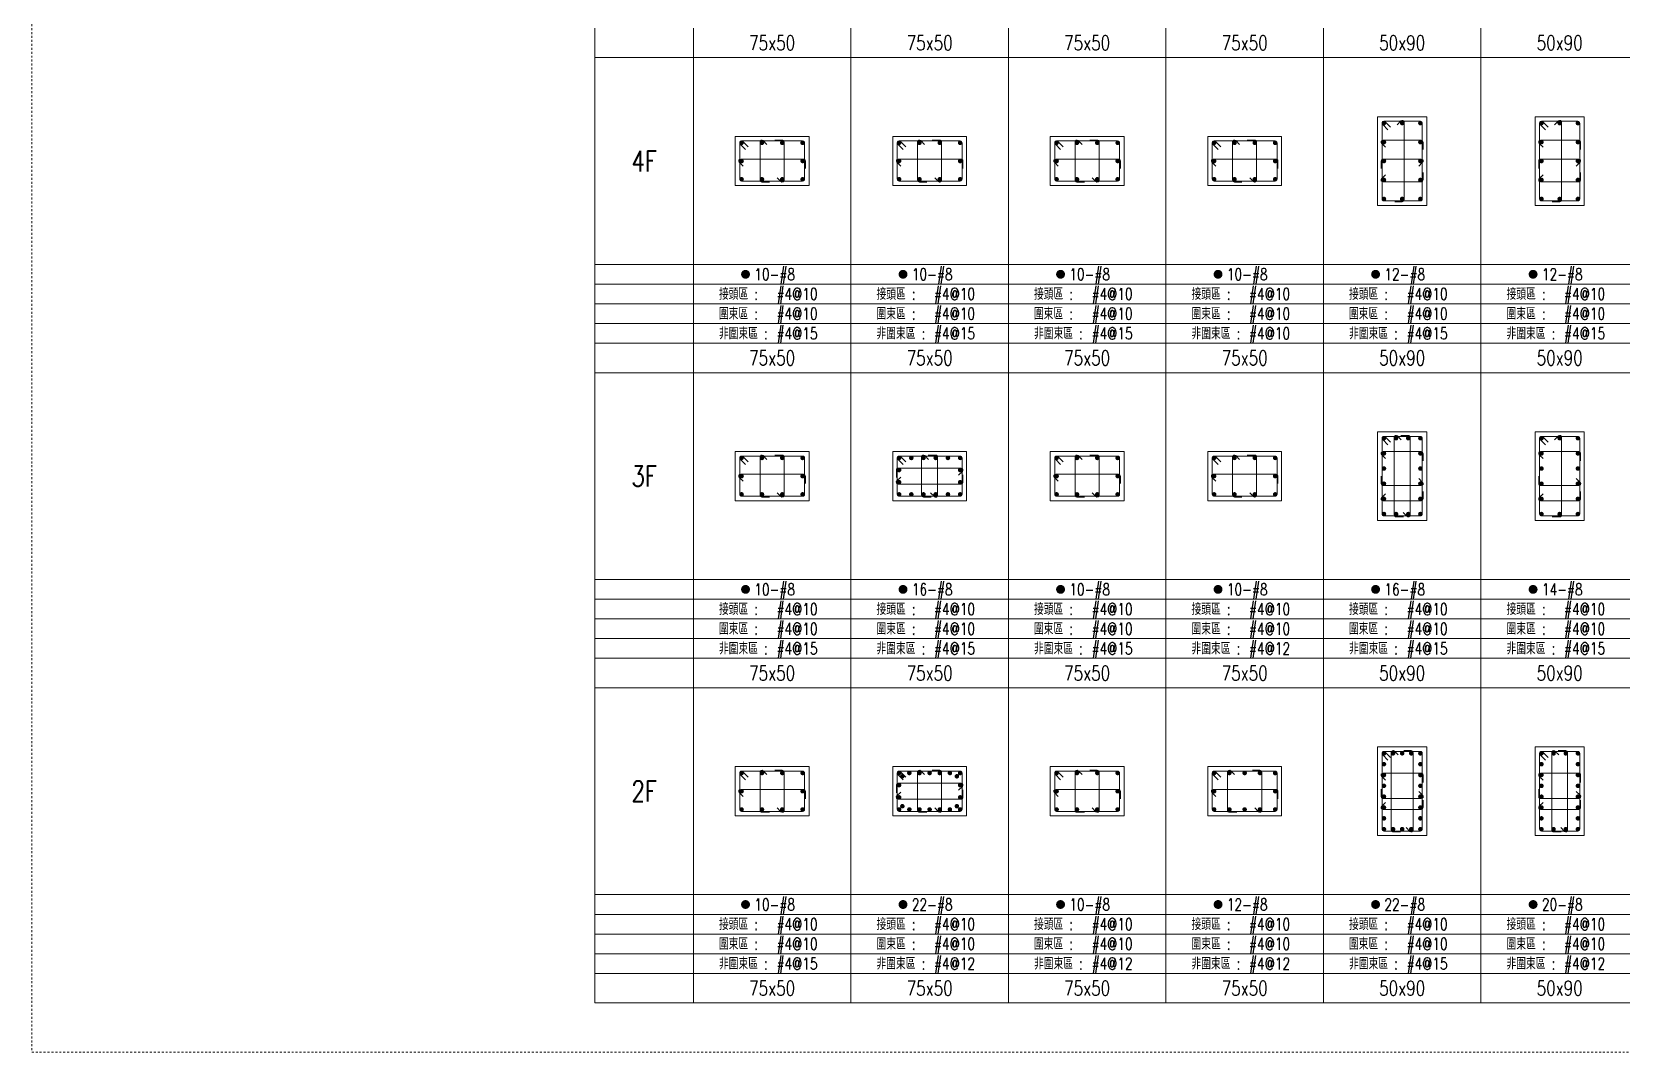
# Model space of a CAD drawing. Header units: millimetres. Extents: x 0 to 6378, y -2056 to 0.
# Drawn here: x 0 to 1614, y -2056 to -1020 of the extents above; entities that cross this region are included whole.
import ezdxf
from ezdxf.enums import TextEntityAlignment as Align

# ---------------------------------------------------------------- set-up
doc = ezdxf.new("R2010")
doc.units = ezdxf.units.MM
doc.linetypes.add('DOT', pattern=[4, 2, -2])
for name, color, linetype in [('GirdBoundary', 3, 'Continuous'), ('GirdInner', 3, 'Continuous'), ('主筋斷面', 3, 'Continuous'), ('圖框', 7, 'DOT'), ('文字-主筋根數', 3, 'Continuous'), ('文字-剪力筋', 3, 'Continuous'), ('文字-剪力筋-BC', 3, 'Continuous'), ('文字-剪力筋-圍束區', 3, 'Continuous'), ('文字-斷面尺寸', 3, 'Continuous'), ('文字-樓群名稱', 1, 'Continuous'), ('柱斷面線', 3, 'Continuous'), ('箍筋線', 2, 'Continuous')]:
    doc.layers.add(name, color=color, linetype=linetype)
doc.styles.add('simplex', font='simplex.shx', dxfattribs={"height": 0.2, "bigfont": 'chineset.shx'})

# ---------------------------------------------------------------- blocks, each defined once
blk = doc.blocks.new('Circle_Filled')
at = {"const_width": 0.5}
blk.add_lwpolyline([(-0.25, 0, 1), (0.25, 0, 1)], format="xyb", close=True, dxfattribs=at)

msp = doc.modelspace()

# ---------------------------------------------------------------- linework, layer by layer
at = {"layer": 'GirdBoundary', "lineweight": 5}
for points in [[(572, -1016), (572, -1046)], [(572, -1046), (572, -1256)], [(572, -1256), (572, -1276)], [(572, -1276), (572, -1296)], [(572, -1296), (572, -1316)], [(572, -1316), (572, -1336)], [(572, -1336), (572, -1366)], [(572, -1366), (572, -1576)], [(572, -1576), (572, -1596)], [(572, -1596), (572, -1616)], [(572, -1616), (572, -1636)], [(572, -1636), (572, -1656)], [(572, -1656), (572, -1686)], [(572, -1686), (572, -1896)], [(572, -1896), (572, -1916)], [(572, -1916), (572, -1936)], [(572, -1936), (572, -1956)], [(572, -1956), (572, -1976)], [(572, -1976), (572, -2006)], [(572, -2006), (672, -2006)], [(672, -2006), (832, -2006)], [(832, -2006), (992, -2006)], [(992, -2006), (1152, -2006)], [(1152, -2006), (1312, -2006)], [(1312, -2006), (1472, -2006)], [(1472, -2006), (1632, -2006)]]:
    msp.add_lwpolyline(points, dxfattribs=at)
at = {"layer": 'GirdInner', "lineweight": 5}
for points in [[(672, -1016), (672, -1046)], [(832, -1016), (832, -1046)], [(992, -1016), (992, -1046)], [(1152, -1016), (1152, -1046)], [(1312, -1016), (1312, -1046)], [(1472, -1016), (1472, -1046)], [(572, -1046), (672, -1046)], [(672, -1046), (832, -1046)], [(672, -1046), (672, -1256)], [(832, -1046), (992, -1046)], [(832, -1046), (832, -1256)], [(992, -1046), (1152, -1046)], [(992, -1046), (992, -1256)], [(1152, -1046), (1312, -1046)], [(1152, -1046), (1152, -1256)], [(1312, -1046), (1472, -1046)], [(1312, -1046), (1312, -1256)], [(1472, -1046), (1632, -1046)], [(1472, -1046), (1472, -1256)], [(572, -1256), (672, -1256)], [(672, -1256), (832, -1256)], [(672, -1256), (672, -1276)], [(832, -1256), (992, -1256)], [(832, -1256), (832, -1276)], [(992, -1256), (1152, -1256)], [(992, -1256), (992, -1276)], [(1152, -1256), (1312, -1256)], [(1152, -1256), (1152, -1276)], [(1312, -1256), (1472, -1256)], [(1312, -1256), (1312, -1276)], [(1472, -1256), (1632, -1256)], [(1472, -1256), (1472, -1276)], [(572, -1276), (672, -1276)], [(672, -1276), (832, -1276)], [(672, -1276), (672, -1296)], [(832, -1276), (992, -1276)], [(832, -1276), (832, -1296)], [(992, -1276), (1152, -1276)], [(992, -1276), (992, -1296)], [(1152, -1276), (1312, -1276)], [(1152, -1276), (1152, -1296)], [(1312, -1276), (1472, -1276)], [(1312, -1276), (1312, -1296)], [(1472, -1276), (1632, -1276)], [(1472, -1276), (1472, -1296)], [(572, -1296), (672, -1296)], [(672, -1296), (832, -1296)], [(672, -1296), (672, -1316)], [(832, -1296), (992, -1296)], [(832, -1296), (832, -1316)], [(992, -1296), (1152, -1296)], [(992, -1296), (992, -1316)], [(1152, -1296), (1312, -1296)], [(1152, -1296), (1152, -1316)], [(1312, -1296), (1472, -1296)], [(1312, -1296), (1312, -1316)], [(1472, -1296), (1632, -1296)], [(1472, -1296), (1472, -1316)], [(572, -1316), (672, -1316)], [(672, -1316), (832, -1316)], [(672, -1316), (672, -1336)], [(832, -1316), (992, -1316)], [(832, -1316), (832, -1336)], [(992, -1316), (1152, -1316)], [(992, -1316), (992, -1336)], [(1152, -1316), (1312, -1316)], [(1152, -1316), (1152, -1336)], [(1312, -1316), (1472, -1316)], [(1312, -1316), (1312, -1336)], [(1472, -1316), (1632, -1316)], [(1472, -1316), (1472, -1336)], [(572, -1336), (672, -1336)], [(672, -1336), (832, -1336)], [(672, -1336), (672, -1366)], [(832, -1336), (992, -1336)], [(832, -1336), (832, -1366)], [(992, -1336), (1152, -1336)], [(992, -1336), (992, -1366)], [(1152, -1336), (1312, -1336)], [(1152, -1336), (1152, -1366)], [(1312, -1336), (1472, -1336)], [(1312, -1336), (1312, -1366)], [(1472, -1336), (1632, -1336)], [(1472, -1336), (1472, -1366)], [(572, -1366), (672, -1366)], [(672, -1366), (832, -1366)], [(672, -1366), (672, -1576)], [(832, -1366), (992, -1366)], [(832, -1366), (832, -1576)], [(992, -1366), (1152, -1366)], [(992, -1366), (992, -1576)], [(1152, -1366), (1312, -1366)], [(1152, -1366), (1152, -1576)], [(1312, -1366), (1472, -1366)], [(1312, -1366), (1312, -1576)], [(1472, -1366), (1632, -1366)], [(1472, -1366), (1472, -1576)], [(572, -1576), (672, -1576)], [(672, -1576), (832, -1576)], [(672, -1576), (672, -1596)], [(832, -1576), (992, -1576)], [(832, -1576), (832, -1596)], [(992, -1576), (1152, -1576)], [(992, -1576), (992, -1596)], [(1152, -1576), (1312, -1576)], [(1152, -1576), (1152, -1596)], [(1312, -1576), (1472, -1576)], [(1312, -1576), (1312, -1596)], [(1472, -1576), (1632, -1576)], [(1472, -1576), (1472, -1596)], [(572, -1596), (672, -1596)], [(672, -1596), (832, -1596)], [(672, -1596), (672, -1616)], [(832, -1596), (992, -1596)], [(832, -1596), (832, -1616)], [(992, -1596), (1152, -1596)], [(992, -1596), (992, -1616)], [(1152, -1596), (1312, -1596)], [(1152, -1596), (1152, -1616)], [(1312, -1596), (1472, -1596)], [(1312, -1596), (1312, -1616)], [(1472, -1596), (1632, -1596)], [(1472, -1596), (1472, -1616)], [(572, -1616), (672, -1616)], [(672, -1616), (832, -1616)], [(672, -1616), (672, -1636)], [(832, -1616), (992, -1616)], [(832, -1616), (832, -1636)], [(992, -1616), (1152, -1616)], [(992, -1616), (992, -1636)], [(1152, -1616), (1312, -1616)], [(1152, -1616), (1152, -1636)], [(1312, -1616), (1472, -1616)], [(1312, -1616), (1312, -1636)], [(1472, -1616), (1632, -1616)], [(1472, -1616), (1472, -1636)], [(572, -1636), (672, -1636)], [(672, -1636), (832, -1636)], [(672, -1636), (672, -1656)], [(832, -1636), (992, -1636)], [(832, -1636), (832, -1656)], [(992, -1636), (1152, -1636)], [(992, -1636), (992, -1656)], [(1152, -1636), (1312, -1636)], [(1152, -1636), (1152, -1656)], [(1312, -1636), (1472, -1636)], [(1312, -1636), (1312, -1656)], [(1472, -1636), (1632, -1636)], [(1472, -1636), (1472, -1656)], [(572, -1656), (672, -1656)], [(672, -1656), (832, -1656)], [(672, -1656), (672, -1686)], [(832, -1656), (992, -1656)], [(832, -1656), (832, -1686)], [(992, -1656), (1152, -1656)], [(992, -1656), (992, -1686)], [(1152, -1656), (1312, -1656)], [(1152, -1656), (1152, -1686)], [(1312, -1656), (1472, -1656)], [(1312, -1656), (1312, -1686)], [(1472, -1656), (1632, -1656)], [(1472, -1656), (1472, -1686)], [(572, -1686), (672, -1686)], [(672, -1686), (832, -1686)], [(672, -1686), (672, -1896)], [(832, -1686), (992, -1686)], [(832, -1686), (832, -1896)], [(992, -1686), (1152, -1686)], [(992, -1686), (992, -1896)], [(1152, -1686), (1312, -1686)], [(1152, -1686), (1152, -1896)], [(1312, -1686), (1472, -1686)], [(1312, -1686), (1312, -1896)], [(1472, -1686), (1632, -1686)], [(1472, -1686), (1472, -1896)], [(572, -1896), (672, -1896)], [(672, -1896), (832, -1896)], [(672, -1896), (672, -1916)], [(832, -1896), (992, -1896)], [(832, -1896), (832, -1916)], [(992, -1896), (1152, -1896)], [(992, -1896), (992, -1916)], [(1152, -1896), (1312, -1896)], [(1152, -1896), (1152, -1916)], [(1312, -1896), (1472, -1896)], [(1312, -1896), (1312, -1916)], [(1472, -1896), (1632, -1896)], [(1472, -1896), (1472, -1916)], [(572, -1916), (672, -1916)], [(672, -1916), (832, -1916)], [(672, -1916), (672, -1936)], [(832, -1916), (992, -1916)], [(832, -1916), (832, -1936)], [(992, -1916), (1152, -1916)], [(992, -1916), (992, -1936)], [(1152, -1916), (1312, -1916)], [(1152, -1916), (1152, -1936)], [(1312, -1916), (1472, -1916)], [(1312, -1916), (1312, -1936)], [(1472, -1916), (1632, -1916)], [(1472, -1916), (1472, -1936)], [(572, -1936), (672, -1936)], [(672, -1936), (832, -1936)], [(672, -1936), (672, -1956)], [(832, -1936), (992, -1936)], [(832, -1936), (832, -1956)], [(992, -1936), (1152, -1936)], [(992, -1936), (992, -1956)], [(1152, -1936), (1312, -1936)], [(1152, -1936), (1152, -1956)], [(1312, -1936), (1472, -1936)], [(1312, -1936), (1312, -1956)], [(1472, -1936), (1632, -1936)], [(1472, -1936), (1472, -1956)], [(572, -1956), (672, -1956)], [(672, -1956), (832, -1956)], [(672, -1956), (672, -1976)], [(832, -1956), (992, -1956)], [(832, -1956), (832, -1976)], [(992, -1956), (1152, -1956)], [(992, -1956), (992, -1976)], [(1152, -1956), (1312, -1956)], [(1152, -1956), (1152, -1976)], [(1312, -1956), (1472, -1956)], [(1312, -1956), (1312, -1976)], [(1472, -1956), (1632, -1956)], [(1472, -1956), (1472, -1976)], [(572, -1976), (672, -1976)], [(672, -1976), (832, -1976)], [(672, -1976), (672, -2006)], [(832, -1976), (992, -1976)], [(832, -1976), (832, -2006)], [(992, -1976), (1152, -1976)], [(992, -1976), (992, -2006)], [(1152, -1976), (1312, -1976)], [(1152, -1976), (1152, -2006)], [(1312, -1976), (1472, -1976)], [(1312, -1976), (1312, -2006)], [(1472, -1976), (1632, -1976)], [(1472, -1976), (1472, -2006)]]:
    msp.add_lwpolyline(points, dxfattribs=at)
at = {"layer": '圖框', "lineweight": 5}
msp.add_lwpolyline([(0, -2056), (3164, -2056), (3164, 0), (0, 0), (0, -2056)], dxfattribs=at)
at = {"layer": '柱斷面線', "lineweight": 5}
for points in [[(1367, -1196), (1417, -1196), (1417, -1106), (1367, -1106), (1367, -1196)], [(1527, -1196), (1577, -1196), (1577, -1106), (1527, -1106), (1527, -1196)], [(714.5, -1176), (789.5, -1176), (789.5, -1126), (714.5, -1126), (714.5, -1176)], [(874.5, -1176), (949.5, -1176), (949.5, -1126), (874.5, -1126), (874.5, -1176)], [(1034.5, -1176), (1109.5, -1176), (1109.5, -1126), (1034.5, -1126), (1034.5, -1176)], [(1194.5, -1176), (1269.5, -1176), (1269.5, -1126), (1194.5, -1126), (1194.5, -1176)], [(1367, -1516), (1417, -1516), (1417, -1426), (1367, -1426), (1367, -1516)], [(1527, -1516), (1577, -1516), (1577, -1426), (1527, -1426), (1527, -1516)], [(714.5, -1496), (789.5, -1496), (789.5, -1446), (714.5, -1446), (714.5, -1496)], [(874.5, -1496), (949.5, -1496), (949.5, -1446), (874.5, -1446), (874.5, -1496)], [(1034.5, -1496), (1109.5, -1496), (1109.5, -1446), (1034.5, -1446), (1034.5, -1496)], [(1194.5, -1496), (1269.5, -1496), (1269.5, -1446), (1194.5, -1446), (1194.5, -1496)], [(1367, -1836), (1417, -1836), (1417, -1746), (1367, -1746), (1367, -1836)], [(1527, -1836), (1577, -1836), (1577, -1746), (1527, -1746), (1527, -1836)], [(714.5, -1816), (789.5, -1816), (789.5, -1766), (714.5, -1766), (714.5, -1816)], [(874.5, -1816), (949.5, -1816), (949.5, -1766), (874.5, -1766), (874.5, -1816)], [(1034.5, -1816), (1109.5, -1816), (1109.5, -1766), (1034.5, -1766), (1034.5, -1816)], [(1194.5, -1816), (1269.5, -1816), (1269.5, -1766), (1194.5, -1766), (1194.5, -1816)]]:
    msp.add_lwpolyline(points, dxfattribs=at)
at = {"layer": '箍筋線', "lineweight": 5}
for points in [[(1380.3, -1116.6), (1374.9, -1111.2, 0.668179), (1371.6, -1112.5), (1371.6, -1189.5, 0.414214), (1373.5, -1191.4), (1410.5, -1191.4, 0.414214), (1412.4, -1189.5), (1412.4, -1112.5, 0.414214), (1410.5, -1110.6), (1373.5, -1110.6, 0.668179), (1372.2, -1113.9), (1377.6, -1119.3)], [(1386.8, -1114.1), (1390.7, -1110.2, -0.668179), (1393.9, -1111.6), (1393.9, -1190.4, -0.414214), (1392, -1192.3), (1384.4, -1192.3)], [(1540.3, -1116.6), (1534.9, -1111.2, 0.668179), (1531.6, -1112.5), (1531.6, -1189.5, 0.414214), (1533.5, -1191.4), (1570.5, -1191.4, 0.414214), (1572.4, -1189.5), (1572.4, -1112.5, 0.414214), (1570.5, -1110.6), (1533.5, -1110.6, 0.668179), (1532.2, -1113.9), (1537.6, -1119.3)], [(1546.8, -1114.1), (1550.7, -1110.2, -0.668179), (1553.9, -1111.6), (1553.9, -1190.4, -0.414214), (1552, -1192.3), (1544.4, -1192.3)], [(746.8, -1134.1), (743, -1130.2, 0.668179), (739.8, -1131.6), (739.8, -1170.4, 0.414214), (741.7, -1172.3), (749.3, -1172.3)], [(757.2, -1167.9), (761, -1171.8, 0.668179), (764.2, -1170.4), (764.2, -1131.6, 0.414214), (762.3, -1129.7), (754.7, -1129.7)], [(906.8, -1134.1), (903, -1130.2, 0.668179), (899.8, -1131.6), (899.8, -1170.4, 0.414214), (901.7, -1172.3), (909.3, -1172.3)], [(917.2, -1167.9), (921, -1171.8, 0.668179), (924.2, -1170.4), (924.2, -1131.6, 0.414214), (922.3, -1129.7), (914.7, -1129.7)], [(1066.8, -1134.1), (1063, -1130.2, 0.668179), (1059.8, -1131.6), (1059.8, -1170.4, 0.414214), (1061.7, -1172.3), (1069.3, -1172.3)], [(1077.2, -1167.9), (1081, -1171.8, 0.668179), (1084.2, -1170.4), (1084.2, -1131.6, 0.414214), (1082.3, -1129.7), (1074.7, -1129.7)], [(1226.8, -1134.1), (1223, -1130.2, 0.668179), (1219.8, -1131.6), (1219.8, -1170.4, 0.414214), (1221.7, -1172.3), (1229.3, -1172.3)], [(1237.2, -1167.9), (1241, -1171.8, 0.668179), (1244.2, -1170.4), (1244.2, -1131.6, 0.414214), (1242.3, -1129.7), (1234.7, -1129.7)], [(1375.1, -1136.9), (1371.2, -1133.1, -0.668179), (1372.6, -1129.9), (1411.4, -1129.9, -0.414214), (1413.3, -1131.8), (1413.3, -1139.4)], [(1535.1, -1136.9), (1531.2, -1133.1, -0.668179), (1532.6, -1129.9), (1571.4, -1129.9, -0.414214), (1573.3, -1131.8), (1573.3, -1139.4)], [(727.8, -1136.6), (722.4, -1131.2, 0.668179), (719.1, -1132.5), (719.1, -1169.5, 0.414214), (721, -1171.4), (783, -1171.4, 0.414214), (784.9, -1169.5), (784.9, -1132.5, 0.414214), (783, -1130.6), (721, -1130.6, 0.668179), (719.7, -1133.9), (725.1, -1139.3)], [(887.8, -1136.6), (882.4, -1131.2, 0.668179), (879.1, -1132.5), (879.1, -1169.5, 0.414214), (881, -1171.4), (943, -1171.4, 0.414214), (944.9, -1169.5), (944.9, -1132.5, 0.414214), (943, -1130.6), (881, -1130.6, 0.668179), (879.7, -1133.9), (885.1, -1139.3)], [(1047.8, -1136.6), (1042.4, -1131.2, 0.668179), (1039.1, -1132.5), (1039.1, -1169.5, 0.414214), (1041, -1171.4), (1103, -1171.4, 0.414214), (1104.9, -1169.5), (1104.9, -1132.5, 0.414214), (1103, -1130.6), (1041, -1130.6, 0.668179), (1039.7, -1133.9), (1045.1, -1139.3)], [(1207.8, -1136.6), (1202.4, -1131.2, 0.668179), (1199.1, -1132.5), (1199.1, -1169.5, 0.414214), (1201, -1171.4), (1263, -1171.4, 0.414214), (1264.9, -1169.5), (1264.9, -1132.5, 0.414214), (1263, -1130.6), (1201, -1130.6, 0.668179), (1199.7, -1133.9), (1205.1, -1139.3)], [(722.6, -1156.2), (718.7, -1152.3, -0.668179), (720.1, -1149.1), (783.9, -1149.1, -0.414214), (785.8, -1151), (785.8, -1158.6)], [(882.6, -1156.2), (878.7, -1152.3, -0.668179), (880.1, -1149.1), (943.9, -1149.1, -0.414214), (945.8, -1151), (945.8, -1158.6)], [(1042.6, -1156.2), (1038.7, -1152.3, -0.668179), (1040.1, -1149.1), (1103.9, -1149.1, -0.414214), (1105.8, -1151), (1105.8, -1158.6)], [(1202.6, -1156.2), (1198.7, -1152.3, -0.668179), (1200.1, -1149.1), (1263.9, -1149.1, -0.414214), (1265.8, -1151), (1265.8, -1158.6)], [(1408.9, -1156.2), (1412.8, -1152.3, 0.668179), (1411.4, -1149.1), (1372.6, -1149.1, 0.414214), (1370.7, -1151), (1370.7, -1158.6)], [(1568.9, -1156.2), (1572.8, -1152.3, 0.668179), (1571.4, -1149.1), (1532.6, -1149.1, 0.414214), (1530.7, -1151), (1530.7, -1158.6)], [(1375.1, -1165.1), (1371.2, -1168.9, 0.668179), (1372.6, -1172.1), (1411.4, -1172.1, 0.414214), (1413.3, -1170.2), (1413.3, -1162.6)], [(1535.1, -1165.1), (1531.2, -1168.9, 0.668179), (1532.6, -1172.1), (1571.4, -1172.1, 0.414214), (1573.3, -1170.2), (1573.3, -1162.6)], [(1380.3, -1436.6), (1374.9, -1431.2, 0.668179), (1371.6, -1432.5), (1371.6, -1509.5, 0.414214), (1373.5, -1511.4), (1410.5, -1511.4, 0.414214), (1412.4, -1509.5), (1412.4, -1432.5, 0.414214), (1410.5, -1430.6), (1373.5, -1430.6, 0.668179), (1372.2, -1433.9), (1377.6, -1439.3)], [(1391, -1434.1), (1387.2, -1430.2, 0.668179), (1383.9, -1431.6), (1383.9, -1510.4, 0.414214), (1385.8, -1512.3), (1393.5, -1512.3)], [(1393, -1507.9), (1396.8, -1511.8, 0.668179), (1400.1, -1510.4), (1400.1, -1431.6, 0.414214), (1398.2, -1429.7), (1390.5, -1429.7)], [(1540.3, -1436.6), (1534.9, -1431.2, 0.668179), (1531.6, -1432.5), (1531.6, -1509.5, 0.414214), (1533.5, -1511.4), (1570.5, -1511.4, 0.414214), (1572.4, -1509.5), (1572.4, -1432.5, 0.414214), (1570.5, -1430.6), (1533.5, -1430.6, 0.668179), (1532.2, -1433.9), (1537.6, -1439.3)], [(1546.8, -1434.1), (1550.7, -1430.2, -0.668179), (1553.9, -1431.6), (1553.9, -1510.4, -0.414214), (1552, -1512.3), (1544.4, -1512.3)], [(727.8, -1456.6), (722.4, -1451.2, 0.668179), (719.1, -1452.5), (719.1, -1489.5, 0.414214), (721, -1491.4), (783, -1491.4, 0.414214), (784.9, -1489.5), (784.9, -1452.5, 0.414214), (783, -1450.6), (721, -1450.6, 0.668179), (719.7, -1453.9), (725.1, -1459.3)], [(746.8, -1454.1), (743, -1450.2, 0.668179), (739.8, -1451.6), (739.8, -1490.4, 0.414214), (741.7, -1492.3), (749.3, -1492.3)], [(757.2, -1487.9), (761, -1491.8, 0.668179), (764.2, -1490.4), (764.2, -1451.6, 0.414214), (762.3, -1449.7), (754.7, -1449.7)], [(887.8, -1456.6), (882.4, -1451.2, 0.668179), (879.1, -1452.5), (879.1, -1489.5, 0.414214), (881, -1491.4), (943, -1491.4, 0.414214), (944.9, -1489.5), (944.9, -1452.5, 0.414214), (943, -1450.6), (881, -1450.6, 0.668179), (879.7, -1453.9), (885.1, -1459.3)], [(911, -1454.1), (907.2, -1450.2, 0.668179), (903.9, -1451.6), (903.9, -1490.4, 0.414214), (905.8, -1492.3), (913.4, -1492.3)], [(913, -1487.9), (916.8, -1491.8, 0.668179), (920.1, -1490.4), (920.1, -1451.6, 0.414214), (918.2, -1449.7), (910.6, -1449.7)], [(1047.8, -1456.6), (1042.4, -1451.2, 0.668179), (1039.1, -1452.5), (1039.1, -1489.5, 0.414214), (1041, -1491.4), (1103, -1491.4, 0.414214), (1104.9, -1489.5), (1104.9, -1452.5, 0.414214), (1103, -1450.6), (1041, -1450.6, 0.668179), (1039.7, -1453.9), (1045.1, -1459.3)], [(1066.8, -1454.1), (1063, -1450.2, 0.668179), (1059.8, -1451.6), (1059.8, -1490.4, 0.414214), (1061.7, -1492.3), (1069.3, -1492.3)], [(1077.2, -1487.9), (1081, -1491.8, 0.668179), (1084.2, -1490.4), (1084.2, -1451.6, 0.414214), (1082.3, -1449.7), (1074.7, -1449.7)], [(1207.8, -1456.6), (1202.4, -1451.2, 0.668179), (1199.1, -1452.5), (1199.1, -1489.5, 0.414214), (1201, -1491.4), (1263, -1491.4, 0.414214), (1264.9, -1489.5), (1264.9, -1452.5, 0.414214), (1263, -1450.6), (1201, -1450.6, 0.668179), (1199.7, -1453.9), (1205.1, -1459.3)], [(1226.8, -1454.1), (1223, -1450.2, 0.668179), (1219.8, -1451.6), (1219.8, -1490.4, 0.414214), (1221.7, -1492.3), (1229.3, -1492.3)], [(1237.2, -1487.9), (1241, -1491.8, 0.668179), (1244.2, -1490.4), (1244.2, -1451.6, 0.414214), (1242.3, -1449.7), (1234.7, -1449.7)], [(1375.1, -1453.1), (1371.2, -1449.3, -0.668179), (1372.6, -1446), (1411.4, -1446, -0.414214), (1413.3, -1447.9), (1413.3, -1455.5)], [(1535.1, -1453.1), (1531.2, -1449.3, -0.668179), (1532.6, -1446), (1571.4, -1446, -0.414214), (1573.3, -1447.9), (1573.3, -1455.5)], [(722.6, -1476.2), (718.7, -1472.3, -0.668179), (720.1, -1469.1), (783.9, -1469.1, -0.414214), (785.8, -1471), (785.8, -1478.6)], [(941.4, -1470), (945.3, -1466.2, 0.668179), (943.9, -1462.9), (880.1, -1462.9, 0.414214), (878.2, -1464.8), (878.2, -1472.5)], [(1042.6, -1476.2), (1038.7, -1472.3, -0.668179), (1040.1, -1469.1), (1103.9, -1469.1, -0.414214), (1105.8, -1471), (1105.8, -1478.6)], [(1202.6, -1476.2), (1198.7, -1472.3, -0.668179), (1200.1, -1469.1), (1263.9, -1469.1, -0.414214), (1265.8, -1471), (1265.8, -1478.6)], [(882.6, -1472), (878.7, -1475.8, 0.668179), (880.1, -1479.1), (943.9, -1479.1, 0.414214), (945.8, -1477.2), (945.8, -1469.5)], [(1408.9, -1473.5), (1412.8, -1477.3, -0.668179), (1411.4, -1480.6), (1372.6, -1480.6, -0.414214), (1370.7, -1478.7), (1370.7, -1471.1)], [(1568.9, -1473.5), (1572.8, -1477.3, -0.668179), (1571.4, -1480.6), (1532.6, -1480.6, -0.414214), (1530.7, -1478.7), (1530.7, -1471.1)], [(1375.1, -1488.9), (1371.2, -1492.7, 0.668179), (1372.6, -1496), (1411.4, -1496, 0.414214), (1413.3, -1494.1), (1413.3, -1486.5)], [(1535.1, -1488.9), (1531.2, -1492.7, 0.668179), (1532.6, -1496), (1571.4, -1496, 0.414214), (1573.3, -1494.1), (1573.3, -1486.5)], [(1380.3, -1756.6), (1374.9, -1751.2, 0.668179), (1371.6, -1752.5), (1371.6, -1829.5, 0.414214), (1373.5, -1831.4), (1410.5, -1831.4, 0.414214), (1412.4, -1829.5), (1412.4, -1752.5, 0.414214), (1410.5, -1750.6), (1373.5, -1750.6, 0.668179), (1372.2, -1753.9), (1377.6, -1759.3)], [(1387.9, -1754.1), (1384.1, -1750.2, 0.668179), (1380.9, -1751.6), (1380.9, -1830.4, 0.414214), (1382.8, -1832.3), (1390.4, -1832.3)], [(1396.1, -1827.9), (1399.9, -1831.8, 0.668179), (1403.1, -1830.4), (1403.1, -1751.6, 0.414214), (1401.2, -1749.7), (1393.6, -1749.7)], [(1540.3, -1756.6), (1534.9, -1751.2, 0.668179), (1531.6, -1752.5), (1531.6, -1829.5, 0.414214), (1533.5, -1831.4), (1570.5, -1831.4, 0.414214), (1572.4, -1829.5), (1572.4, -1752.5, 0.414214), (1570.5, -1750.6), (1533.5, -1750.6, 0.668179), (1532.2, -1753.9), (1537.6, -1759.3)], [(1551, -1754.1), (1547.2, -1750.2, 0.668179), (1543.9, -1751.6), (1543.9, -1830.4, 0.414214), (1545.8, -1832.3), (1553.5, -1832.3)], [(1553, -1827.9), (1556.8, -1831.8, 0.668179), (1560.1, -1830.4), (1560.1, -1751.6, 0.414214), (1558.2, -1749.7), (1550.5, -1749.7)], [(727.8, -1776.6), (722.4, -1771.2, 0.668179), (719.1, -1772.5), (719.1, -1809.5, 0.414214), (721, -1811.4), (783, -1811.4, 0.414214), (784.9, -1809.5), (784.9, -1772.5, 0.414214), (783, -1770.6), (721, -1770.6, 0.668179), (719.7, -1773.9), (725.1, -1779.3)], [(746.8, -1774.1), (743, -1770.2, 0.668179), (739.8, -1771.6), (739.8, -1810.4, 0.414214), (741.7, -1812.3), (749.3, -1812.3)], [(757.2, -1807.9), (761, -1811.8, 0.668179), (764.2, -1810.4), (764.2, -1771.6, 0.414214), (762.3, -1769.7), (754.7, -1769.7)], [(887.8, -1776.6), (882.4, -1771.2, 0.668179), (879.1, -1772.5), (879.1, -1809.5, 0.414214), (881, -1811.4), (943, -1811.4, 0.414214), (944.9, -1809.5), (944.9, -1772.5, 0.414214), (943, -1770.6), (881, -1770.6, 0.668179), (879.7, -1773.9), (885.1, -1779.3)], [(906.8, -1774.1), (903, -1770.2, 0.668179), (899.8, -1771.6), (899.8, -1810.4, 0.414214), (901.7, -1812.3), (909.3, -1812.3)], [(917.2, -1807.9), (921, -1811.8, 0.668179), (924.2, -1810.4), (924.2, -1771.6, 0.414214), (922.3, -1769.7), (914.7, -1769.7)], [(1047.8, -1776.6), (1042.4, -1771.2, 0.668179), (1039.1, -1772.5), (1039.1, -1809.5, 0.414214), (1041, -1811.4), (1103, -1811.4, 0.414214), (1104.9, -1809.5), (1104.9, -1772.5, 0.414214), (1103, -1770.6), (1041, -1770.6, 0.668179), (1039.7, -1773.9), (1045.1, -1779.3)], [(1066.8, -1774.1), (1063, -1770.2, 0.668179), (1059.8, -1771.6), (1059.8, -1810.4, 0.414214), (1061.7, -1812.3), (1069.3, -1812.3)], [(1077.2, -1807.9), (1081, -1811.8, 0.668179), (1084.2, -1810.4), (1084.2, -1771.6, 0.414214), (1082.3, -1769.7), (1074.7, -1769.7)], [(1207.8, -1776.6), (1202.4, -1771.2, 0.668179), (1199.1, -1772.5), (1199.1, -1809.5, 0.414214), (1201, -1811.4), (1263, -1811.4, 0.414214), (1264.9, -1809.5), (1264.9, -1772.5, 0.414214), (1263, -1770.6), (1201, -1770.6, 0.668179), (1199.7, -1773.9), (1205.1, -1779.3)], [(1221.7, -1774.1), (1217.9, -1770.2, 0.668179), (1214.6, -1771.6), (1214.6, -1810.4, 0.414214), (1216.5, -1812.3), (1224.1, -1812.3)], [(1242.3, -1807.9), (1246.1, -1811.8, 0.668179), (1249.4, -1810.4), (1249.4, -1771.6, 0.414214), (1247.5, -1769.7), (1239.9, -1769.7)], [(1375.1, -1779.7), (1371.2, -1775.9, -0.668179), (1372.6, -1772.6), (1411.4, -1772.6, -0.414214), (1413.3, -1774.5), (1413.3, -1782.1)], [(1535.1, -1779.7), (1531.2, -1775.9, -0.668179), (1532.6, -1772.6), (1571.4, -1772.6, -0.414214), (1573.3, -1774.5), (1573.3, -1782.1)], [(722.6, -1796.2), (718.7, -1792.3, -0.668179), (720.1, -1789.1), (783.9, -1789.1, -0.414214), (785.8, -1791), (785.8, -1798.6)], [(941.4, -1790), (945.3, -1786.2, 0.668179), (943.9, -1782.9), (880.1, -1782.9, 0.414214), (878.2, -1784.8), (878.2, -1792.5)], [(882.6, -1792), (878.7, -1795.8, 0.668179), (880.1, -1799.1), (943.9, -1799.1, 0.414214), (945.8, -1797.2), (945.8, -1789.5)], [(1042.6, -1796.2), (1038.7, -1792.3, -0.668179), (1040.1, -1789.1), (1103.9, -1789.1, -0.414214), (1105.8, -1791), (1105.8, -1798.6)], [(1202.6, -1796.2), (1198.7, -1792.3, -0.668179), (1200.1, -1789.1), (1263.9, -1789.1, -0.414214), (1265.8, -1791), (1265.8, -1798.6)], [(1408.9, -1791.3), (1412.8, -1795.1, -0.668179), (1411.4, -1798.4), (1372.6, -1798.4, -0.414214), (1370.7, -1796.5), (1370.7, -1788.9)], [(1568.9, -1791.3), (1572.8, -1795.1, -0.668179), (1571.4, -1798.4), (1532.6, -1798.4, -0.414214), (1530.7, -1796.5), (1530.7, -1788.9)], [(1375.1, -1802.3), (1371.2, -1806.1, 0.668179), (1372.6, -1809.4), (1411.4, -1809.4, 0.414214), (1413.3, -1807.5), (1413.3, -1799.9)], [(1535.1, -1802.3), (1531.2, -1806.1, 0.668179), (1532.6, -1809.4), (1571.4, -1809.4, 0.414214), (1573.3, -1807.5), (1573.3, -1799.9)]]:
    msp.add_lwpolyline(points, format="xyb", dxfattribs=at)

# ---------------------------------------------------------------- block references
at = {"layer": '主筋斷面', "lineweight": 5}
for p, xscale, yscale in [((1373.5, -1112.5), 4.572000026702881, 4.572000026702881), ((1392, -1112.5), 4.572000026702881, 4.572000026702881), ((1410.5, -1112.5), 4.572000026702881, 4.572000026702881), ((1533.5, -1112.5), 4.572000026702881, 4.572000026702881), ((1552, -1112.5), 4.572000026702881, 4.572000026702881), ((1570.5, -1112.5), 4.572000026702881, 4.572000026702881), ((1373.5, -1131.8), 4.572000026702881, 4.572000026702881), ((1410.5, -1131.8), 4.572000026702881, 4.572000026702881), ((1533.5, -1131.8), 4.572000026702881, 4.572000026702881), ((1570.5, -1131.8), 4.572000026702881, 4.572000026702881), ((721, -1132.5), 4.572000026702881, 4.572000026702881), ((741.7, -1132.5), 4.572000026702881, 4.572000026702881), ((762.3, -1132.5), 4.572000026702881, 4.572000026702881), ((783, -1132.5), 4.572000026702881, 4.572000026702881), ((881, -1132.5), 4.572000026702881, 4.572000026702881), ((901.7, -1132.5), 4.572000026702881, 4.572000026702881), ((922.3, -1132.5), 4.572000026702881, 4.572000026702881), ((943, -1132.5), 4.572000026702881, 4.572000026702881), ((1041, -1132.5), 4.572000026702881, 4.572000026702881), ((1061.7, -1132.5), 4.572000026702881, 4.572000026702881), ((1082.3, -1132.5), 4.572000026702881, 4.572000026702881), ((1103, -1132.5), 4.572000026702881, 4.572000026702881), ((1201, -1132.5), 4.572000026702881, 4.572000026702881), ((1221.7, -1132.5), 4.572000026702881, 4.572000026702881), ((1242.3, -1132.5), 4.572000026702881, 4.572000026702881), ((1263, -1132.5), 4.572000026702881, 4.572000026702881), ((721, -1151), 4.572000026702881, 4.572000026702881), ((783, -1151), 4.572000026702881, 4.572000026702881), ((881, -1151), 4.572000026702881, 4.572000026702881), ((943, -1151), 4.572000026702881, 4.572000026702881), ((1041, -1151), 4.572000026702881, 4.572000026702881), ((1103, -1151), 4.572000026702881, 4.572000026702881), ((1201, -1151), 4.572000026702881, 4.572000026702881), ((1263, -1151), 4.572000026702881, 4.572000026702881), ((1373.5, -1151), 4.572000026702881, 4.572000026702881), ((1410.5, -1151), 4.572000026702881, 4.572000026702881), ((1533.5, -1151), 4.572000026702881, 4.572000026702881), ((1570.5, -1151), 4.572000026702881, 4.572000026702881), ((721, -1169.5), 4.572000026702881, 4.572000026702881), ((741.7, -1169.5), 4.572000026702881, 4.572000026702881), ((762.3, -1169.5), 4.572000026702881, 4.572000026702881), ((783, -1169.5), 4.572000026702881, 4.572000026702881), ((881, -1169.5), 4.572000026702881, 4.572000026702881), ((901.7, -1169.5), 4.572000026702881, 4.572000026702881), ((922.3, -1169.5), 4.572000026702881, 4.572000026702881), ((943, -1169.5), 4.572000026702881, 4.572000026702881), ((1041, -1169.5), 4.572000026702881, 4.572000026702881), ((1061.7, -1169.5), 4.572000026702881, 4.572000026702881), ((1082.3, -1169.5), 4.572000026702881, 4.572000026702881), ((1103, -1169.5), 4.572000026702881, 4.572000026702881), ((1201, -1169.5), 4.572000026702881, 4.572000026702881), ((1221.7, -1169.5), 4.572000026702881, 4.572000026702881), ((1242.3, -1169.5), 4.572000026702881, 4.572000026702881), ((1263, -1169.5), 4.572000026702881, 4.572000026702881), ((1373.5, -1170.2), 4.572000026702881, 4.572000026702881), ((1410.5, -1170.2), 4.572000026702881, 4.572000026702881), ((1533.5, -1170.2), 4.572000026702881, 4.572000026702881), ((1570.5, -1170.2), 4.572000026702881, 4.572000026702881), ((1373.5, -1189.5), 4.572000026702881, 4.572000026702881), ((1392, -1189.5), 4.572000026702881, 4.572000026702881), ((1410.5, -1189.5), 4.572000026702881, 4.572000026702881), ((1533.5, -1189.5), 4.572000026702881, 4.572000026702881), ((1552, -1189.5), 4.572000026702881, 4.572000026702881), ((1570.5, -1189.5), 4.572000026702881, 4.572000026702881), ((725, -1266), 9, 9), ((885, -1266), 9, 9), ((1045, -1266), 9, 9), ((1205, -1266), 9, 9), ((1365, -1266), 9, 9), ((1525, -1266), 9, 9), ((1373.5, -1432.5), 4.572000026702881, 4.572000026702881), ((1385.8, -1432.5), 4.572000026702881, 4.572000026702881), ((1398.2, -1432.5), 4.572000026702881, 4.572000026702881), ((1410.5, -1432.5), 4.572000026702881, 4.572000026702881), ((1533.5, -1432.5), 4.572000026702881, 4.572000026702881), ((1552, -1432.5), 4.572000026702881, 4.572000026702881), ((1570.5, -1432.5), 4.572000026702881, 4.572000026702881), ((721, -1452.5), 4.572000026702881, 4.572000026702881), ((741.7, -1452.5), 4.572000026702881, 4.572000026702881), ((762.3, -1452.5), 4.572000026702881, 4.572000026702881), ((783, -1452.5), 4.572000026702881, 4.572000026702881), ((881, -1452.5), 4.572000026702881, 4.572000026702881), ((893.4, -1452.5), 4.572000026702881, 4.572000026702881), ((905.8, -1452.5), 4.572000026702881, 4.572000026702881), ((918.2, -1452.5), 4.572000026702881, 4.572000026702881), ((930.6, -1452.5), 4.572000026702881, 4.572000026702881), ((943, -1452.5), 4.572000026702881, 4.572000026702881), ((1041, -1452.5), 4.572000026702881, 4.572000026702881), ((1061.7, -1452.5), 4.572000026702881, 4.572000026702881), ((1082.3, -1452.5), 4.572000026702881, 4.572000026702881), ((1103, -1452.5), 4.572000026702881, 4.572000026702881), ((1201, -1452.5), 4.572000026702881, 4.572000026702881), ((1221.7, -1452.5), 4.572000026702881, 4.572000026702881), ((1242.3, -1452.5), 4.572000026702881, 4.572000026702881), ((1263, -1452.5), 4.572000026702881, 4.572000026702881), ((1373.5, -1447.9), 4.572000026702881, 4.572000026702881), ((1410.5, -1447.9), 4.572000026702881, 4.572000026702881), ((1533.5, -1447.9), 4.572000026702881, 4.572000026702881), ((1570.5, -1447.9), 4.572000026702881, 4.572000026702881), ((721, -1471), 4.572000026702881, 4.572000026702881), ((783, -1471), 4.572000026702881, 4.572000026702881), ((881, -1464.8), 4.572000026702881, 4.572000026702881), ((943, -1464.8), 4.572000026702881, 4.572000026702881), ((1041, -1471), 4.572000026702881, 4.572000026702881), ((1103, -1471), 4.572000026702881, 4.572000026702881), ((1201, -1471), 4.572000026702881, 4.572000026702881), ((1263, -1471), 4.572000026702881, 4.572000026702881), ((1373.5, -1463.3), 4.572000026702881, 4.572000026702881), ((1410.5, -1463.3), 4.572000026702881, 4.572000026702881), ((1533.5, -1463.3), 4.572000026702881, 4.572000026702881), ((1570.5, -1463.3), 4.572000026702881, 4.572000026702881), ((881, -1477.2), 4.572000026702881, 4.572000026702881), ((943, -1477.2), 4.572000026702881, 4.572000026702881), ((1373.5, -1478.7), 4.572000026702881, 4.572000026702881), ((1410.5, -1478.7), 4.572000026702881, 4.572000026702881), ((1533.5, -1478.7), 4.572000026702881, 4.572000026702881), ((1570.5, -1478.7), 4.572000026702881, 4.572000026702881), ((721, -1489.5), 4.572000026702881, 4.572000026702881), ((741.7, -1489.5), 4.572000026702881, 4.572000026702881), ((762.3, -1489.5), 4.572000026702881, 4.572000026702881), ((783, -1489.5), 4.572000026702881, 4.572000026702881), ((881, -1489.5), 4.572000026702881, 4.572000026702881), ((893.4, -1489.5), 4.572000026702881, 4.572000026702881), ((905.8, -1489.5), 4.572000026702881, 4.572000026702881), ((918.2, -1489.5), 4.572000026702881, 4.572000026702881), ((930.6, -1489.5), 4.572000026702881, 4.572000026702881), ((943, -1489.5), 4.572000026702881, 4.572000026702881), ((1041, -1489.5), 4.572000026702881, 4.572000026702881), ((1061.7, -1489.5), 4.572000026702881, 4.572000026702881), ((1082.3, -1489.5), 4.572000026702881, 4.572000026702881), ((1103, -1489.5), 4.572000026702881, 4.572000026702881), ((1201, -1489.5), 4.572000026702881, 4.572000026702881), ((1221.7, -1489.5), 4.572000026702881, 4.572000026702881), ((1242.3, -1489.5), 4.572000026702881, 4.572000026702881), ((1263, -1489.5), 4.572000026702881, 4.572000026702881), ((1373.5, -1494.1), 4.572000026702881, 4.572000026702881), ((1410.5, -1494.1), 4.572000026702881, 4.572000026702881), ((1533.5, -1494.1), 4.572000026702881, 4.572000026702881), ((1570.5, -1494.1), 4.572000026702881, 4.572000026702881), ((1373.5, -1509.5), 4.572000026702881, 4.572000026702881), ((1385.8, -1509.5), 4.572000026702881, 4.572000026702881), ((1398.2, -1509.5), 4.572000026702881, 4.572000026702881), ((1410.5, -1509.5), 4.572000026702881, 4.572000026702881), ((1533.5, -1509.5), 4.572000026702881, 4.572000026702881), ((1552, -1509.5), 4.572000026702881, 4.572000026702881), ((1570.5, -1509.5), 4.572000026702881, 4.572000026702881), ((725, -1586), 9, 9), ((885, -1586), 9, 9), ((1045, -1586), 9, 9), ((1205, -1586), 9, 9), ((1365, -1586), 9, 9), ((1525, -1586), 9, 9), ((1373.5, -1752.5), 4.572000026702881, 4.572000026702881), ((1382.8, -1752.5), 4.572000026702881, 4.572000026702881), ((1392, -1752.5), 4.572000026702881, 4.572000026702881), ((1401.2, -1752.5), 4.572000026702881, 4.572000026702881), ((1410.5, -1752.5), 4.572000026702881, 4.572000026702881), ((1533.5, -1752.5), 4.572000026702881, 4.572000026702881), ((1545.8, -1752.5), 4.572000026702881, 4.572000026702881), ((1558.2, -1752.5), 4.572000026702881, 4.572000026702881), ((1570.5, -1752.5), 4.572000026702881, 4.572000026702881), ((721, -1772.5), 4.572000026702881, 4.572000026702881), ((741.7, -1772.5), 4.572000026702881, 4.572000026702881), ((762.3, -1772.5), 4.572000026702881, 4.572000026702881), ((783, -1772.5), 4.572000026702881, 4.572000026702881), ((881, -1772.5), 4.572000026702881, 4.572000026702881), ((884.3, -1775.8), 4.572000026702881, 4.572000026702881), ((891.4, -1772.5), 4.572000026702881, 4.572000026702881), ((901.7, -1772.5), 4.572000026702881, 4.572000026702881), ((912, -1772.5), 4.572000026702881, 4.572000026702881), ((922.3, -1772.5), 4.572000026702881, 4.572000026702881), ((932.6, -1772.5), 4.572000026702881, 4.572000026702881), ((939.7, -1775.8), 4.572000026702881, 4.572000026702881), ((943, -1772.5), 4.572000026702881, 4.572000026702881), ((1041, -1772.5), 4.572000026702881, 4.572000026702881), ((1061.7, -1772.5), 4.572000026702881, 4.572000026702881), ((1082.3, -1772.5), 4.572000026702881, 4.572000026702881), ((1103, -1772.5), 4.572000026702881, 4.572000026702881), ((1201, -1772.5), 4.572000026702881, 4.572000026702881), ((1216.5, -1772.5), 4.572000026702881, 4.572000026702881), ((1232, -1772.5), 4.572000026702881, 4.572000026702881), ((1247.5, -1772.5), 4.572000026702881, 4.572000026702881), ((1263, -1772.5), 4.572000026702881, 4.572000026702881), ((1373.5, -1763.5), 4.572000026702881, 4.572000026702881), ((1373.5, -1774.5), 4.572000026702881, 4.572000026702881), ((1410.5, -1763.5), 4.572000026702881, 4.572000026702881), ((1410.5, -1774.5), 4.572000026702881, 4.572000026702881), ((1533.5, -1763.5), 4.572000026702881, 4.572000026702881), ((1533.5, -1774.5), 4.572000026702881, 4.572000026702881), ((1570.5, -1763.5), 4.572000026702881, 4.572000026702881), ((1570.5, -1774.5), 4.572000026702881, 4.572000026702881), ((721, -1791), 4.572000026702881, 4.572000026702881), ((783, -1791), 4.572000026702881, 4.572000026702881), ((881, -1784.8), 4.572000026702881, 4.572000026702881), ((943, -1784.8), 4.572000026702881, 4.572000026702881), ((1041, -1791), 4.572000026702881, 4.572000026702881), ((1103, -1791), 4.572000026702881, 4.572000026702881), ((1201, -1791), 4.572000026702881, 4.572000026702881), ((1263, -1791), 4.572000026702881, 4.572000026702881), ((1373.5, -1785.5), 4.572000026702881, 4.572000026702881), ((1410.5, -1785.5), 4.572000026702881, 4.572000026702881), ((1533.5, -1785.5), 4.572000026702881, 4.572000026702881), ((1570.5, -1785.5), 4.572000026702881, 4.572000026702881), ((721, -1809.5), 4.572000026702881, 4.572000026702881), ((741.7, -1809.5), 4.572000026702881, 4.572000026702881), ((762.3, -1809.5), 4.572000026702881, 4.572000026702881), ((783, -1809.5), 4.572000026702881, 4.572000026702881), ((881, -1797.2), 4.572000026702881, 4.572000026702881), ((881, -1809.5), 4.572000026702881, 4.572000026702881), ((884.3, -1806.2), 4.572000026702881, 4.572000026702881), ((891.4, -1809.5), 4.572000026702881, 4.572000026702881), ((901.7, -1809.5), 4.572000026702881, 4.572000026702881), ((912, -1809.5), 4.572000026702881, 4.572000026702881), ((922.3, -1809.5), 4.572000026702881, 4.572000026702881), ((932.6, -1809.5), 4.572000026702881, 4.572000026702881), ((939.7, -1806.2), 4.572000026702881, 4.572000026702881), ((943, -1797.2), 4.572000026702881, 4.572000026702881), ((943, -1809.5), 4.572000026702881, 4.572000026702881), ((1041, -1809.5), 4.572000026702881, 4.572000026702881), ((1061.7, -1809.5), 4.572000026702881, 4.572000026702881), ((1082.3, -1809.5), 4.572000026702881, 4.572000026702881), ((1103, -1809.5), 4.572000026702881, 4.572000026702881), ((1201, -1809.5), 4.572000026702881, 4.572000026702881), ((1216.5, -1809.5), 4.572000026702881, 4.572000026702881), ((1232, -1809.5), 4.572000026702881, 4.572000026702881), ((1247.5, -1809.5), 4.572000026702881, 4.572000026702881), ((1263, -1809.5), 4.572000026702881, 4.572000026702881), ((1373.5, -1796.5), 4.572000026702881, 4.572000026702881), ((1373.5, -1807.5), 4.572000026702881, 4.572000026702881), ((1410.5, -1796.5), 4.572000026702881, 4.572000026702881), ((1410.5, -1807.5), 4.572000026702881, 4.572000026702881), ((1533.5, -1796.5), 4.572000026702881, 4.572000026702881), ((1533.5, -1807.5), 4.572000026702881, 4.572000026702881), ((1570.5, -1796.5), 4.572000026702881, 4.572000026702881), ((1570.5, -1807.5), 4.572000026702881, 4.572000026702881), ((1373.5, -1818.5), 4.572000026702881, 4.572000026702881), ((1410.5, -1818.5), 4.572000026702881, 4.572000026702881), ((1533.5, -1818.5), 4.572000026702881, 4.572000026702881), ((1570.5, -1818.5), 4.572000026702881, 4.572000026702881), ((1373.5, -1829.5), 4.572000026702881, 4.572000026702881), ((1382.8, -1829.5), 4.572000026702881, 4.572000026702881), ((1392, -1829.5), 4.572000026702881, 4.572000026702881), ((1401.2, -1829.5), 4.572000026702881, 4.572000026702881), ((1410.5, -1829.5), 4.572000026702881, 4.572000026702881), ((1533.5, -1829.5), 4.572000026702881, 4.572000026702881), ((1545.8, -1829.5), 4.572000026702881, 4.572000026702881), ((1558.2, -1829.5), 4.572000026702881, 4.572000026702881), ((1570.5, -1829.5), 4.572000026702881, 4.572000026702881), ((725, -1906), 9, 9), ((885, -1906), 9, 9), ((1045, -1906), 9, 9), ((1205, -1906), 9, 9), ((1365, -1906), 9, 9), ((1525, -1906), 9, 9)]:
    msp.add_blockref('Circle_Filled', p, dxfattribs=dict(at, xscale=xscale, yscale=yscale))

# ---------------------------------------------------------------- texts
at = {"layer": '文字-主筋根數', "style": 'simplex', "width": 0.75}
for s, p in [('10-#8', (734, -1266)), ('10-#8', (894, -1266)), ('10-#8', (1054, -1266)), ('10-#8', (1214, -1266)), ('12-#8', (1374, -1266)), ('12-#8', (1534, -1266)), ('10-#8', (734, -1586)), ('16-#8', (894, -1586)), ('10-#8', (1054, -1586)), ('10-#8', (1214, -1586)), ('16-#8', (1374, -1586)), ('14-#8', (1534, -1586)), ('10-#8', (734, -1906)), ('22-#8', (894, -1906)), ('10-#8', (1054, -1906)), ('12-#8', (1214, -1906)), ('22-#8', (1374, -1906)), ('20-#8', (1534, -1906))]:
    msp.add_text(s, height=12, dxfattribs=at).set_placement(p, align=Align.MIDDLE_LEFT)
at = {"layer": '文字-剪力筋', "style": 'simplex', "width": 0.75}
for s, p in [('非圍束區 :', (698, -1326)), ('#4@15', (756.5, -1326)), ('非圍束區 :', (858, -1326)), ('#4@15', (916.5, -1326)), ('非圍束區 :', (1018, -1326)), ('#4@15', (1076.5, -1326)), ('非圍束區 :', (1178, -1326)), ('#4@10', (1236.5, -1326)), ('非圍束區 :', (1338, -1326)), ('#4@15', (1396.5, -1326)), ('非圍束區 :', (1498, -1326)), ('#4@15', (1556.5, -1326)), ('非圍束區 :', (698, -1646)), ('#4@15', (756.5, -1646)), ('非圍束區 :', (858, -1646)), ('#4@15', (916.5, -1646)), ('非圍束區 :', (1018, -1646)), ('#4@15', (1076.5, -1646)), ('非圍束區 :', (1178, -1646)), ('#4@12', (1236.5, -1646)), ('非圍束區 :', (1338, -1646)), ('#4@15', (1396.5, -1646)), ('非圍束區 :', (1498, -1646)), ('#4@15', (1556.5, -1646)), ('非圍束區 :', (698, -1966)), ('#4@15', (756.5, -1966)), ('非圍束區 :', (858, -1966)), ('#4@12', (916.5, -1966)), ('非圍束區 :', (1018, -1966)), ('#4@12', (1076.5, -1966)), ('非圍束區 :', (1178, -1966)), ('#4@12', (1236.5, -1966)), ('非圍束區 :', (1338, -1966)), ('#4@15', (1396.5, -1966)), ('非圍束區 :', (1498, -1966)), ('#4@12', (1556.5, -1966))]:
    msp.add_text(s, height=12, dxfattribs=at).set_placement(p, align=Align.MIDDLE_LEFT)
at = {"layer": '文字-剪力筋-BC', "style": 'simplex', "width": 0.75}
for s, p in [('接頭區 :', (698, -1286)), ('#4@10', (756.5, -1286)), ('接頭區 :', (858, -1286)), ('#4@10', (916.5, -1286)), ('接頭區 :', (1018, -1286)), ('#4@10', (1076.5, -1286)), ('接頭區 :', (1178, -1286)), ('#4@10', (1236.5, -1286)), ('接頭區 :', (1338, -1286)), ('#4@10', (1396.5, -1286)), ('接頭區 :', (1498, -1286)), ('#4@10', (1556.5, -1286)), ('#4@10', (756.5, -1606)), ('#4@10', (916.5, -1606)), ('#4@10', (1076.5, -1606)), ('#4@10', (1236.5, -1606)), ('#4@10', (1396.5, -1606)), ('#4@10', (1556.5, -1606)), ('接頭區 :', (698, -1606)), ('接頭區 :', (858, -1606)), ('接頭區 :', (1018, -1606)), ('接頭區 :', (1178, -1606)), ('接頭區 :', (1338, -1606)), ('接頭區 :', (1498, -1606)), ('接頭區 :', (698, -1926)), ('#4@10', (756.5, -1926)), ('接頭區 :', (858, -1926)), ('#4@10', (916.5, -1926)), ('接頭區 :', (1018, -1926)), ('#4@10', (1076.5, -1926)), ('接頭區 :', (1178, -1926)), ('#4@10', (1236.5, -1926)), ('接頭區 :', (1338, -1926)), ('#4@10', (1396.5, -1926)), ('接頭區 :', (1498, -1926)), ('#4@10', (1556.5, -1926))]:
    msp.add_text(s, height=12, dxfattribs=at).set_placement(p, align=Align.MIDDLE_LEFT)
at = {"layer": '文字-剪力筋-圍束區', "style": 'simplex', "width": 0.75}
for s, p in [('圍束區 :', (698, -1306)), ('#4@10', (756.5, -1306)), ('圍束區 :', (858, -1306)), ('#4@10', (916.5, -1306)), ('圍束區 :', (1018, -1306)), ('#4@10', (1076.5, -1306)), ('圍束區 :', (1178, -1306)), ('#4@10', (1236.5, -1306)), ('圍束區 :', (1338, -1306)), ('#4@10', (1396.5, -1306)), ('圍束區 :', (1498, -1306)), ('#4@10', (1556.5, -1306)), ('圍束區 :', (698, -1626)), ('#4@10', (756.5, -1626)), ('圍束區 :', (858, -1626)), ('#4@10', (916.5, -1626)), ('圍束區 :', (1018, -1626)), ('#4@10', (1076.5, -1626)), ('圍束區 :', (1178, -1626)), ('#4@10', (1236.5, -1626)), ('圍束區 :', (1338, -1626)), ('#4@10', (1396.5, -1626)), ('圍束區 :', (1498, -1626)), ('#4@10', (1556.5, -1626)), ('圍束區 :', (698, -1946)), ('#4@10', (756.5, -1946)), ('圍束區 :', (858, -1946)), ('#4@10', (916.5, -1946)), ('圍束區 :', (1018, -1946)), ('#4@10', (1076.5, -1946)), ('圍束區 :', (1178, -1946)), ('#4@10', (1236.5, -1946)), ('圍束區 :', (1338, -1946)), ('#4@10', (1396.5, -1946)), ('圍束區 :', (1498, -1946)), ('#4@10', (1556.5, -1946))]:
    msp.add_text(s, height=12, dxfattribs=at).set_placement(p, align=Align.MIDDLE_LEFT)
at = {"layer": '文字-斷面尺寸', "style": 'simplex', "width": 0.75}
for s, p in [('75x50', (752, -1031)), ('75x50', (912, -1031)), ('75x50', (1072, -1031)), ('75x50', (1232, -1031)), ('50x90', (1392, -1031)), ('50x90', (1552, -1031)), ('75x50', (752, -1351)), ('75x50', (912, -1351)), ('75x50', (1072, -1351)), ('75x50', (1232, -1351)), ('50x90', (1392, -1351)), ('50x90', (1552, -1351)), ('75x50', (752, -1671)), ('75x50', (912, -1671)), ('75x50', (1072, -1671)), ('75x50', (1232, -1671)), ('50x90', (1392, -1671)), ('50x90', (1552, -1671)), ('75x50', (752, -1991)), ('75x50', (912, -1991)), ('75x50', (1072, -1991)), ('75x50', (1232, -1991)), ('50x90', (1392, -1991)), ('50x90', (1552, -1991))]:
    msp.add_text(s, height=15, dxfattribs=at).set_placement(p, align=Align.MIDDLE)
at = {"layer": '文字-樓群名稱', "style": 'simplex', "width": 0.75}
for s, p in [('4F', (622, -1151)), ('3F', (622, -1471)), ('2F', (622, -1791))]:
    msp.add_text(s, height=21, dxfattribs=at).set_placement(p, align=Align.MIDDLE)

doc.saveas('drawing.dxf')
